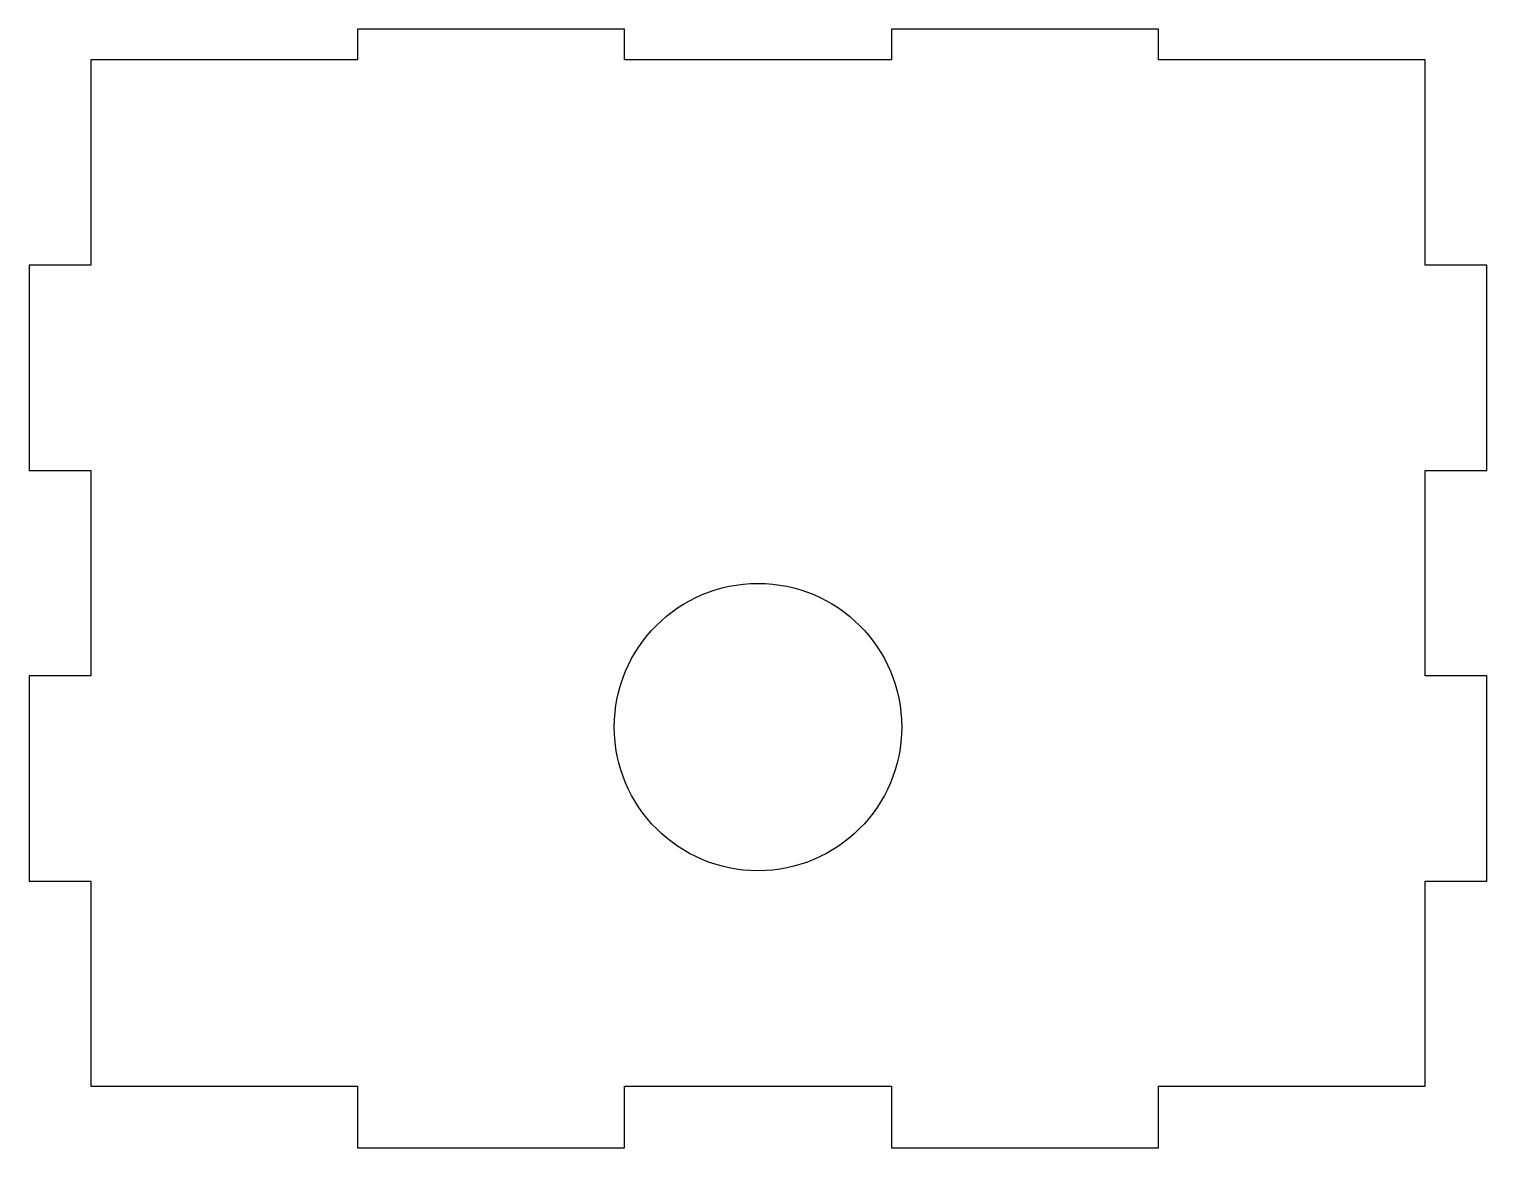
# Model space of a CAD drawing. Header units: millimetres. Extents: x -71 to 71, y -56 to 53.
import ezdxf

# ---------------------------------------------------------------- set-up
doc = ezdxf.new("R2010")
doc.units = ezdxf.units.MM

msp = doc.modelspace()

# ---------------------------------------------------------------- linework, layer by layer
at = {"color": 7, "linetype": 'Continuous', "lineweight": 25}
for p, q in [((-39, 53), (-39, 50)), ((-13, 53), (-39, 53)), ((-13, 50), (-13, 53)), ((13, 53), (13, 50)), ((39, 53), (13, 53)), ((39, 50), (39, 53)), ((-65, 50), (-65, 30)), ((-39, 50), (-65, 50)), ((13, 50), (-13, 50)), ((65, 50), (39, 50)), ((65, 30), (65, 50)), ((-71, 30), (-71, 10)), ((-65, 30), (-71, 30)), ((71, 30), (65, 30)), ((71, 10), (71, 30)), ((-71, 10), (-65, 10)), ((-65, 10), (-65, -10)), ((65, 10), (71, 10)), ((65, -10), (65, 10)), ((-71, -10), (-71, -30)), ((-65, -10), (-71, -10)), ((71, -10), (65, -10)), ((71, -30), (71, -10)), ((-71, -30), (-65, -30)), ((-65, -30), (-65, -50)), ((65, -30), (71, -30)), ((65, -50), (65, -30)), ((-65, -50), (-39, -50)), ((-39, -50), (-39, -56)), ((-13, -50), (13, -50)), ((-13, -56), (-13, -50)), ((13, -50), (13, -56)), ((39, -50), (65, -50)), ((39, -56), (39, -50)), ((-39, -56), (-13, -56)), ((13, -56), (39, -56))]:
    msp.add_line(p, q, dxfattribs=at)
msp.add_circle((0, -15), 14, dxfattribs=at)

doc.saveas('drawing.dxf')
